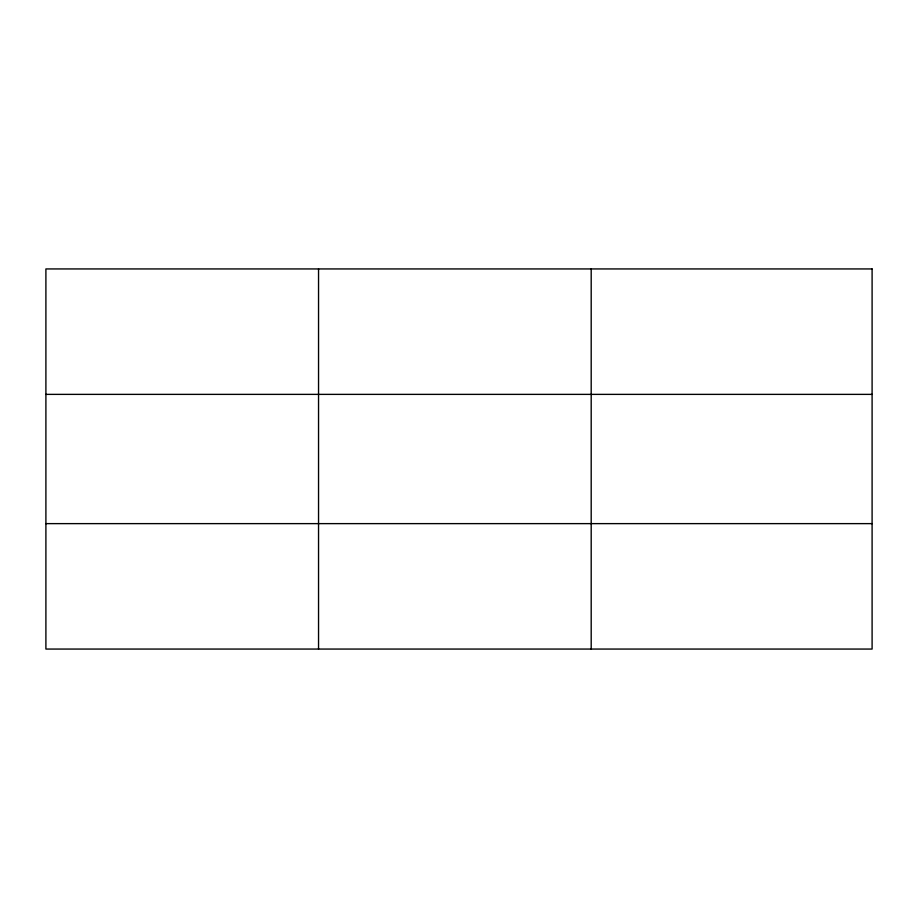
<?xml version="1.0" encoding="UTF-8"?>
<svg xmlns="http://www.w3.org/2000/svg" width="918" height="918" viewBox="0 0 918 918"><rect width="100%" height="100%" fill="white"/><g stroke="black" fill="none" stroke-linecap="round" stroke-linejoin="round"><path stroke-width="1.38" d="M591.192 649.06L591.192 268.94M45.9 394.373L872.1 394.373M45.9 523.627L872.1 523.627M318.546 268.94L318.546 649.06M872.1 268.94L872.1 649.06L45.9 649.06L45.9 268.94L872.1 268.94"/></g></svg>
